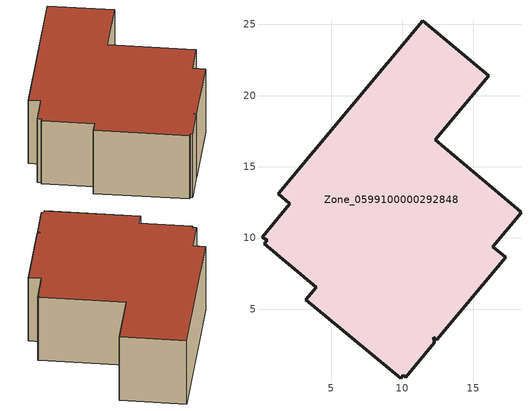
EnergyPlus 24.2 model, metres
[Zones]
Zone_0599100000292848
 floor ground (C_G): 1.27,13.11 11.42,25.26 16.06,21.38 12.31,16.88 18.32,11.84 18.24,11.83 18.34,11.75 16.36,9.37 17.26,8.63 12.41,2.83 12.2,3.01 12.23,2.62 10.23,0.21 10.05,0.34 9.88,0.14 3.23,5.67 3.97,6.54 0.32,9.6 0.5,9.82 0.14,10.04 2.11,12.41 z0
 wall outside (C_F): 12.41,2.83 17.26,8.63 16.36,9.37 18.34,11.75 18.24,11.83 18.32,11.84 12.31,16.88 16.06,21.38 11.42,25.26 1.27,13.11 2.11,12.41 0.14,10.04 0.5,9.82 0.32,9.6 3.97,6.54 3.23,5.67 9.88,0.14 10.05,0.34 10.23,0.21 12.23,2.62 12.2,3.01 12.41,2.83 z0:6.66
 roof outside (C_R): 18.32,11.84 12.31,16.88 16.06,21.38 11.42,25.26 1.27,13.11 2.11,12.41 0.14,10.04 0.5,9.82 0.32,9.6 3.97,6.54 3.23,5.67 9.88,0.14 10.05,0.34 10.23,0.21 12.23,2.62 12.2,3.01 12.41,2.83 17.26,8.63 16.36,9.37 18.34,11.75 18.24,11.83 z6.66
[BUILDING]
Pand.0599100000292848: North Axis=0; Terrain=City; Loads Convergence Tolerance Value=0.04; Temperature Convergence Tolerance Value=0.4; Solar Distribution=FullExterior; Maximum Number of Warmup Days=25; Minimum Number of Warmup Days=1
[Site:Location]
Rotterdam.The.Hague.AP_ZH_NLD Design_Conditions: Latitude=51.96; Longitude=4.45; Time Zone=1; Elevation=-4.5
[SITE:GROUNDTEMPERATURE:BUILDINGSURFACE]
18, 18, 18, 18, 18, 18, 18, 18, 18, 18, 18, 18
[MATERIAL] Thermal Absorptance=0.9; Solar Absorptance=0.7; Visible Absorptance=0.7
Name | Roughness | Thickness | Conductivity | Density | Specific Heat
G.D.1975-1991 | MediumSmooth | 0.15 | 0.288461 | 540 | 1210
F.D.1975-1991 | Rough | 0.3 | 0.230769 | 1920 | 840
R.D.1975-1991 | MediumRough | 0.2 | 0.153846 | 1500 | 1000
[CONSTRUCTION]
C_G: G.D.1975-1991
C_F: F.D.1975-1991
C_R: R.D.1975-1991
[ZONE]
Zone_0599100000292848: Type=1; Multiplier=1; Ceiling Height=Autocalculate; Volume=Autocalculate; Floor Area=autocalculate; Part of Total Floor Area=Yes
[ZONEINFILTRATION:DESIGNFLOWRATE]
Infil_Zone_0599100000292848: Zone or ZoneList or Space or SpaceList=Zone_0599100000292848; Schedule=AlwaysOn; Design Flow Rate Calculation Method=Flow/Area; Flow Rate per Floor Area=0.0042; Constant Term Coefficient=1; Temperature Term Coefficient=0; Velocity Term Coefficient=0; Velocity Squared Term Coefficient=0
[HVACTEMPLATE:ZONE:IDEALLOADSAIRSYSTEM]
Zone_0599100000292848: Maximum Heating Supply Air Temperature=50; Minimum Cooling Supply Air Temperature=13; Maximum Heating Supply Air Humidity Ratio=0.0156; Minimum Cooling Supply Air Humidity Ratio=0.0077; Heating Limit=NoLimit; Cooling Limit=NoLimit; Dehumidification Control Type=ConstantSensibleHeatRatio; Cooling Sensible Heat Ratio=0.7; Dehumidification Setpoint=60; Humidification Control Type=None; Humidification Setpoint=30; Outdoor Air Method=None; Outdoor Air Flow Rate per Person=0.00944; Outdoor Air Flow Rate per Zone Floor Area=0; Outdoor Air Flow Rate per Zone=0; Demand Controlled Ventilation Type=None; Outdoor Air Economizer Type=NoEconomizer; Heat Recovery Type=None; Sensible Heat Recovery Effectiveness=0.7; Latent Heat Recovery Effectiveness=0.65
[ZONECONTROL:THERMOSTAT]
ThermostatControl_Zone_0599100000292848: Zone or ZoneList=Zone_0599100000292848; Control Type Schedule=DualSetpointControlType; Control 1=Thermostat_Zone_0599100000292848; Temperature Difference Between Cutout And Setpoint=0
[THERMOSTATSETPOINT:DUALSETPOINT]
Thermostat_Zone_0599100000292848: Heating Setpoint Temperature Schedule=HeatingSetpoint_Zone_0599100000292848; Cooling Setpoint Temperature Schedule=CoolingSetpoint_Zone_0599100000292848
[SCHEDULE:COMPACT]
HeatingSetpoint_Zone_0599100000292848: Through: 12/31, For: AllDays, Until: 24:00, 21
CoolingSetpoint_Zone_0599100000292848: Through: 12/31, For: AllDays, Until: 24:00, 24
DualSetpointControlType: Through: 12/31, For: AllDays, Until: 24:00, 4
AlwaysOn: Through: 12/31, For: AllDays, Until: 24:00, 1
